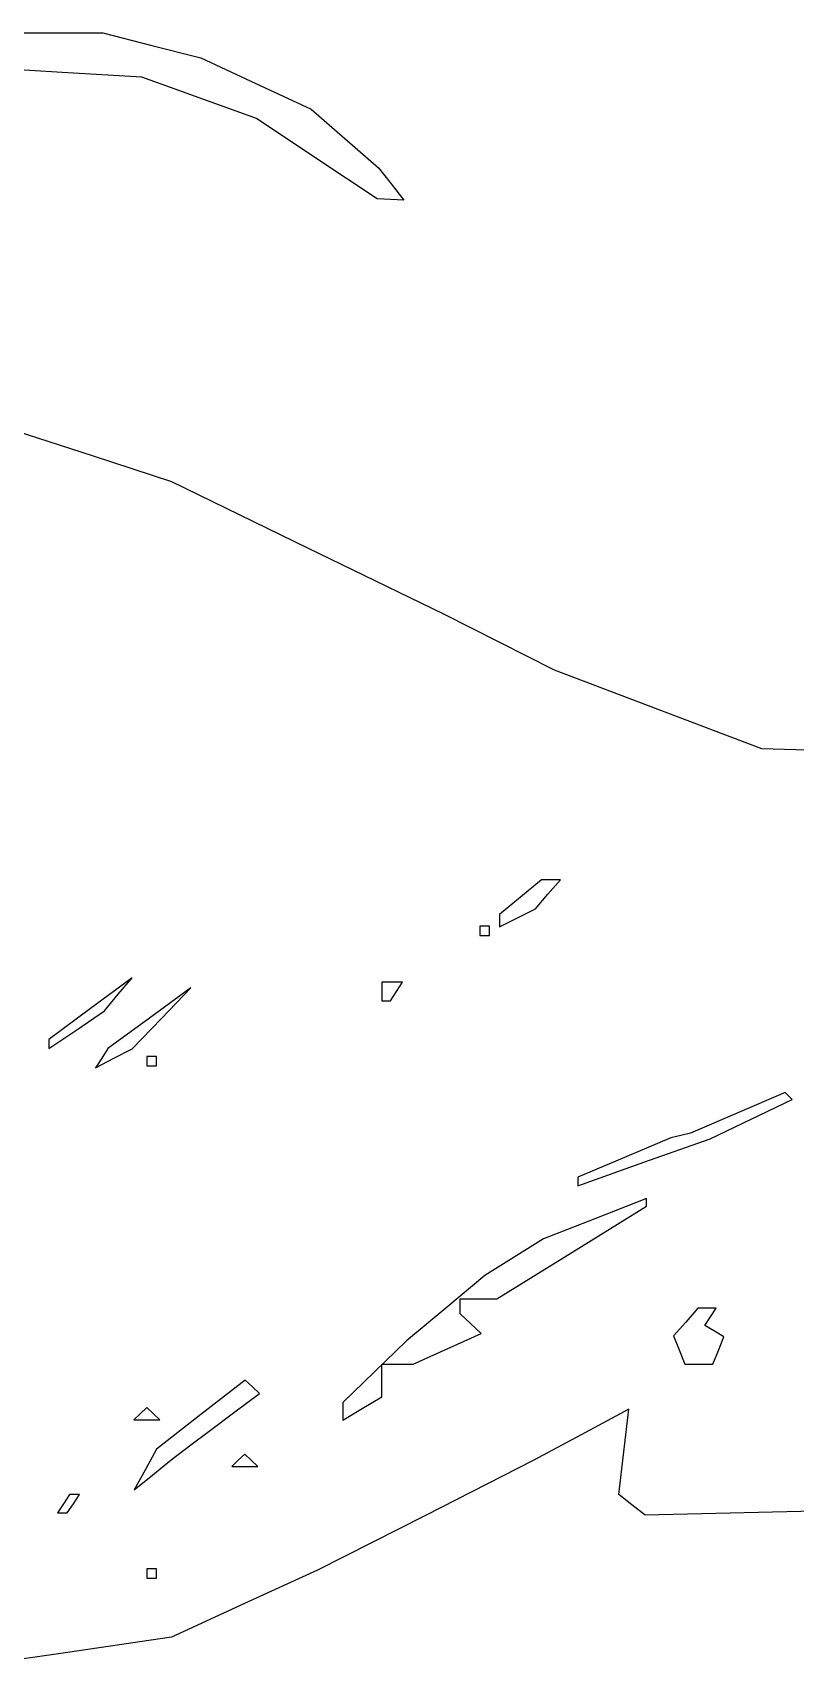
# Model space of a CAD drawing. Extents: x 9 to 136, y 7 to 235.
# Drawn here: x 64.66 to 70.05, y 7.22 to 18.79 of the extents above; entities that cross this region are included whole.
import ezdxf

# ---------------------------------------------------------------- set-up
doc = ezdxf.new("R2010")
doc.units = 0

msp = doc.modelspace()

# ---------------------------------------------------------------- linework, layer by layer
at = {"layer": 'Layer 1'}
for p, q in [((64.224091, 18.79488), (64.687947, 18.79411)), ((64.687947, 18.79411), (65.151803, 18.79331)), ((65.151803, 18.79331), (65.497923, 18.70571)), ((65.497923, 18.70571), (65.844046, 18.61811)), ((64.865208, 18.51474), (64.301752, 18.54964)), ((65.844046, 18.61811), (66.233891, 18.4366)), ((65.428662, 18.47994), (64.865208, 18.51474)), ((65.832945, 18.33447), (65.428662, 18.47994)), ((66.233891, 18.4366), (66.623734, 18.25508)), ((66.237225, 18.18917), (65.832945, 18.33447)), ((66.663635, 17.90486), (66.237225, 18.18917)), ((66.623734, 18.25508), (66.861581, 18.04814)), ((66.861581, 18.04814), (67.099427, 17.8412)), ((67.090077, 17.62085), (66.663635, 17.90486)), ((67.099427, 17.8412), (67.189757, 17.72603)), ((67.189757, 17.72603), (67.280087, 17.61085)), ((67.185077, 17.61585), (67.090077, 17.62085)), ((67.280087, 17.61085), (67.185077, 17.61585)), ((64.530269, 15.98307), (65.084065, 15.80327)), ((65.084065, 15.80327), (65.637857, 15.62344)), ((65.637857, 15.62344), (66.59849, 15.15528)), ((66.59849, 15.15528), (67.559124, 14.68712)), ((67.559124, 14.68712), (67.951001, 14.48975)), ((67.951001, 14.48975), (68.342879, 14.29239)), ((68.342879, 14.29239), (69.075283, 14.01442)), ((69.075283, 14.01442), (69.807683, 13.73645)), ((69.807683, 13.73645), (71.080145, 13.70025)), ((68.253432, 12.80809), (68.104399, 12.68517)), ((68.320542, 12.80809), (68.253432, 12.80809)), ((68.298332, 12.70576), (68.387652, 12.80809)), ((68.387652, 12.80809), (68.320542, 12.80809)), ((68.104399, 12.68517), (67.955365, 12.56226)), ((68.209053, 12.60346), (68.298332, 12.70576)), ((67.955365, 12.56226), (67.955365, 12.51826)), ((67.955365, 12.47426), (68.082209, 12.53886)), ((67.955365, 12.51826), (67.955365, 12.47426)), ((68.082209, 12.53886), (68.209053, 12.60346)), ((67.851515, 12.47919), (67.816885, 12.47919)), ((67.816885, 12.47919), (67.816885, 12.44629)), ((67.816885, 12.44629), (67.816885, 12.41339)), ((67.816885, 12.41339), (67.851515, 12.41339)), ((67.886125, 12.47919), (67.851515, 12.47919)), ((67.851515, 12.41339), (67.886125, 12.41339)), ((67.886125, 12.44629), (67.886125, 12.47919)), ((67.886125, 12.41339), (67.886125, 12.44629)), ((65.359433, 12.1152), (65.06523, 11.89713)), ((65.261753, 11.99827), (65.359433, 12.1152)), ((65.774786, 12.04313), (65.481544, 11.82865)), ((65.567112, 11.82781), (65.774786, 12.04313)), ((67.197975, 12.08476), (67.124665, 12.08476)), ((67.124665, 12.08476), (67.124665, 12.01896)), ((67.271285, 12.08476), (67.197975, 12.08476)), ((67.228495, 12.01896), (67.271285, 12.08476)), ((65.164056, 11.88134), (65.261753, 11.99827)), ((67.124665, 12.01896), (67.124665, 11.95316)), ((67.124665, 11.95316), (67.155195, 11.95316)), ((67.155195, 11.95316), (67.185725, 11.95316)), ((67.185725, 11.95316), (67.228495, 12.01896)), ((65.06523, 11.89713), (64.771026, 11.67905)), ((64.96754, 11.7484), (65.164056, 11.88134)), ((65.481544, 11.82865), (65.188302, 11.61418)), ((65.359436, 11.61278), (65.567112, 11.82781)), ((64.771026, 11.61545), (64.96754, 11.7484)), ((64.771026, 11.67905), (64.771026, 11.64725)), ((64.771026, 11.64725), (64.771026, 11.61545)), ((65.188302, 11.61418), (65.144372, 11.54668)), ((65.229939, 11.54598), (65.359436, 11.61278)), ((65.144372, 11.54668), (65.100442, 11.47918)), ((65.100442, 11.47918), (65.229939, 11.54598)), ((65.497892, 11.55801), (65.463262, 11.55801)), ((65.463262, 11.55801), (65.463262, 11.52511)), ((65.463262, 11.52511), (65.463262, 11.49211)), ((65.463262, 11.49211), (65.497892, 11.49211)), ((65.532502, 11.55801), (65.497892, 11.55801)), ((65.497892, 11.49211), (65.532502, 11.49211)), ((65.532502, 11.52511), (65.532502, 11.55801)), ((65.532502, 11.49211), (65.532502, 11.52511)), ((69.974354, 11.30334), (69.639786, 11.16018)), ((69.734181, 11.11601), (70.024694, 11.25554)), ((69.999524, 11.27954), (69.974354, 11.30334)), ((70.024694, 11.25554), (69.999524, 11.27954)), ((69.639786, 11.16018), (69.305216, 11.01702)), ((69.443653, 10.97609), (69.734181, 11.11601)), ((69.235986, 11.00042), (69.166756, 10.98382)), ((69.305216, 11.01702), (69.235986, 11.00042)), ((69.166756, 10.98382), (68.837942, 10.84427)), ((68.976391, 10.81073), (69.443653, 10.97609)), ((68.837942, 10.84427), (68.509126, 10.70474)), ((68.509126, 10.64534), (68.976391, 10.81073)), ((68.509126, 10.70474), (68.509126, 10.67504)), ((68.509126, 10.67504), (68.509126, 10.64534)), ((68.993734, 10.55402), (68.630308, 10.4117)), ((68.993734, 10.52722), (68.993734, 10.55402)), ((68.465671, 10.1728), (68.993734, 10.50042)), ((68.993734, 10.50042), (68.993734, 10.52722)), ((68.630308, 10.4117), (68.26688, 10.26936)), ((68.26688, 10.26936), (68.059207, 10.14003)), ((68.059207, 10.14003), (67.851535, 10.01071)), ((67.937607, 9.84521), (68.465671, 10.1728)), ((67.851535, 10.01071), (67.575229, 9.77983)), ((67.678475, 9.79271), (67.678475, 9.84521)), ((67.678475, 9.84521), (67.808041, 9.84521)), ((67.808041, 9.84521), (67.937607, 9.84521)), ((67.575229, 9.77983), (67.298924, 9.54897)), ((67.678475, 9.74021), (67.678475, 9.79271)), ((67.751735, 9.67061), (67.678475, 9.74021)), ((69.356755, 9.77973), (69.271305, 9.68193)), ((69.421585, 9.77973), (69.356755, 9.77973)), ((69.486415, 9.77973), (69.421585, 9.77973)), ((69.446595, 9.71843), (69.486415, 9.77973)), ((67.824995, 9.60091), (67.751735, 9.67061)), ((69.271305, 9.68193), (69.185855, 9.58413)), ((69.406775, 9.65713), (69.446595, 9.71843)), ((69.474115, 9.61763), (69.406775, 9.65713)), ((69.541455, 9.57803), (69.474115, 9.61763)), ((67.298924, 9.54897), (67.073354, 9.33049)), ((67.346032, 9.38478), (67.585512, 9.49285)), ((67.585512, 9.49285), (67.824995, 9.60091)), ((69.185855, 9.58413), (69.226035, 9.48463)), ((69.502465, 9.48143), (69.541455, 9.57803)), ((67.124658, 9.26911), (67.124658, 9.38478)), ((67.124658, 9.38478), (67.235345, 9.38478)), ((67.235345, 9.38478), (67.346032, 9.38478)), ((69.226035, 9.48463), (69.266215, 9.38523)), ((69.266215, 9.38523), (69.364825, 9.38523)), ((69.364825, 9.38523), (69.463435, 9.38523)), ((69.463435, 9.38523), (69.502465, 9.48143)), ((66.159008, 9.27181), (65.845661, 9.02781)), ((66.209178, 9.22401), (66.159008, 9.27181)), ((67.073354, 9.33049), (66.847783, 9.11201)), ((67.124667, 9.15311), (67.124658, 9.26911)), ((66.086288, 9.04673), (66.259348, 9.17621)), ((66.259348, 9.17621), (66.209178, 9.22401)), ((66.986225, 9.07091), (67.124667, 9.15311)), ((65.417146, 9.03398), (65.371006, 8.99018)), ((65.463286, 9.07778), (65.417146, 9.03398)), ((65.509426, 9.03398), (65.463286, 9.07778)), ((65.555606, 8.99018), (65.509426, 9.03398)), ((65.913227, 8.91724), (66.086288, 9.04673)), ((66.847783, 9.11201), (66.847783, 9.05031)), ((66.847783, 8.98871), (66.986225, 9.07091)), ((66.847783, 9.05031), (66.847783, 8.98871)), ((68.870654, 9.06661), (68.531963, 8.88447)), ((68.834824, 8.76447), (68.870654, 9.06661)), ((65.371006, 8.99018), (65.463306, 8.99018)), ((65.463306, 8.99018), (65.555606, 8.99018)), ((65.845661, 9.02781), (65.532313, 8.78381)), ((65.774786, 8.81292), (65.913227, 8.91724)), ((65.636279, 8.70871), (65.774786, 8.81292)), ((68.531963, 8.88447), (68.193274, 8.70234)), ((65.532313, 8.78381), (65.453083, 8.64032)), ((65.505066, 8.60277), (65.636279, 8.70871)), ((66.109388, 8.70498), (66.063248, 8.66118)), ((66.155528, 8.74878), (66.109388, 8.70498)), ((66.201668, 8.70498), (66.155528, 8.74878)), ((66.247848, 8.66118), (66.201668, 8.70498)), ((68.193274, 8.70234), (67.431808, 8.31536)), ((68.798994, 8.4623), (68.834824, 8.76447)), ((65.453083, 8.64032), (65.373853, 8.49683)), ((65.373853, 8.49683), (65.505066, 8.60277)), ((66.063248, 8.66118), (66.155548, 8.66118)), ((66.155548, 8.66118), (66.247848, 8.66118)), ((64.917646, 8.46382), (64.874856, 8.39802)), ((64.952276, 8.46382), (64.917646, 8.46382)), ((64.944096, 8.39802), (64.986886, 8.46382)), ((64.986886, 8.46382), (64.952276, 8.46382)), ((68.891834, 8.3892), (68.798994, 8.4623)), ((64.874856, 8.39802), (64.832066, 8.33222)), ((64.901306, 8.33222), (64.944096, 8.39802)), ((68.984664, 8.3161), (68.891834, 8.3892)), ((70.284974, 8.347), (68.984664, 8.3161)), ((64.832066, 8.33222), (64.866696, 8.33222)), ((64.866696, 8.33222), (64.901306, 8.33222)), ((67.431808, 8.31536), (66.67034, 7.92836)), ((65.49787, 7.93745), (65.46326, 7.93745)), ((65.46326, 7.93745), (65.46326, 7.90455)), ((65.46326, 7.90455), (65.46326, 7.87165)), ((65.46326, 7.87165), (65.49787, 7.87165)), ((65.5325, 7.93745), (65.49787, 7.93745)), ((65.49787, 7.87165), (65.5325, 7.87165)), ((65.5325, 7.90455), (65.5325, 7.93745)), ((65.5325, 7.87165), (65.5325, 7.90455)), ((66.67034, 7.92836), (66.153502, 7.69141)), ((66.153502, 7.69141), (65.636663, 7.45444)), ((65.636663, 7.45444), (64.838242, 7.33752)), ((64.838242, 7.33752), (64.039821, 7.2206))]:
    msp.add_line(p, q, dxfattribs=at)

doc.saveas('drawing.dxf')
